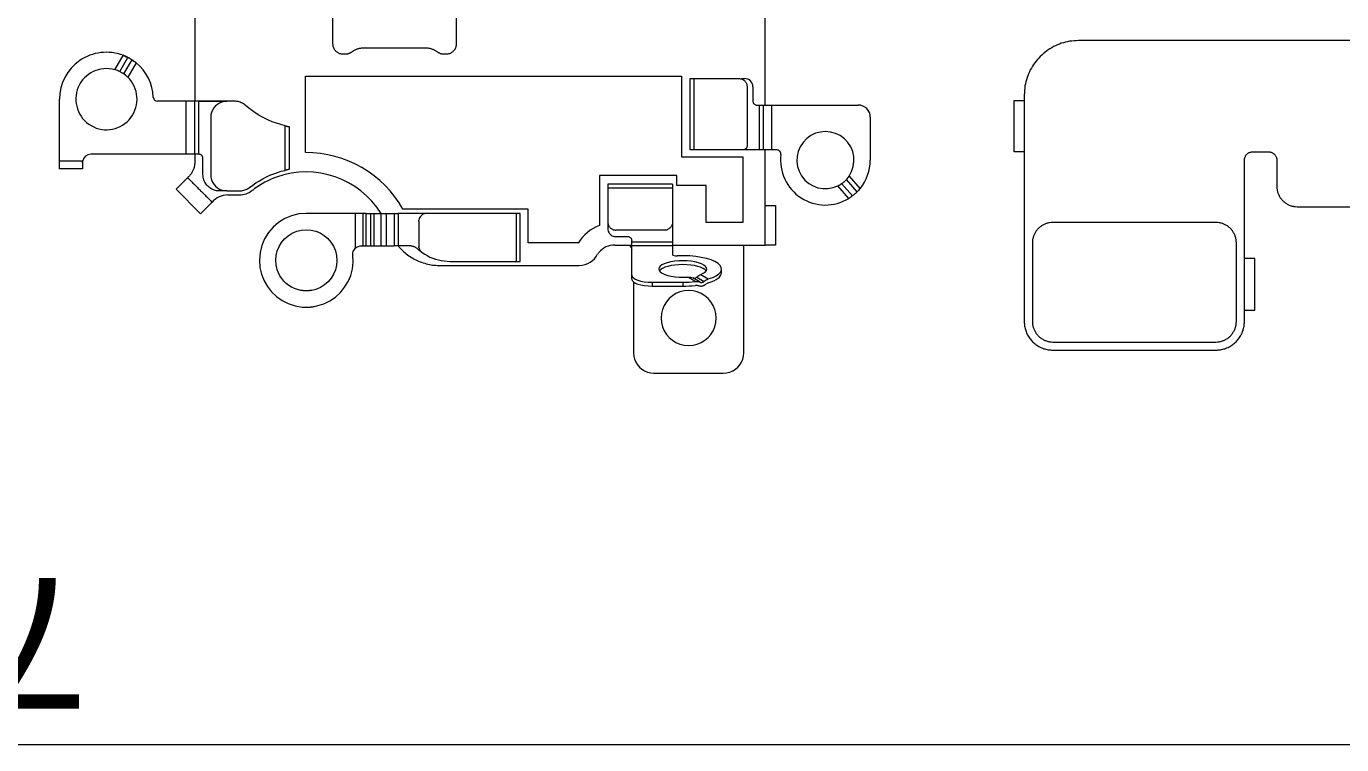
# Model space of a CAD drawing. Header units: millimetres. Extents: x 1863 to 2194, y 977 to 1295.
# Drawn here: x 2050.38 to 2082.63, y 982.2 to 999.82 of the extents above; entities that cross this region are included whole.
import ezdxf

# ---------------------------------------------------------------- set-up
doc = ezdxf.new("R2010")
doc.units = ezdxf.units.MM
doc.layers.add('05 Tray 實際版框', color=220, linetype='Continuous', lineweight=25)
doc.layers.add('2', color=7, linetype='Continuous', true_color=0xffffff)
doc.layers.get('0').off()
doc.styles.get("Standard").update_dxf_attribs({"font": 'txt', "bigfont": 'gbcbig.shx'})

# ---------------------------------------------------------------- blocks, each defined once
blk = doc.blocks.new('A$C1B9535D9')
at = {"layer": '2', "color": 35, "linetype": 'Continuous', "lineweight": 18}
for p, q in [((78.235, 37.725), (76.973, 37.725)), ((76.973, 37.725), (76.973, 37.475)), ((78.235, 37.475), (78.235, 37.725)), ((73.093, 31.825), (73.093, 32.075)), ((74.355, 32.075), (74.355, 31.825)), ((74.355, 31.825), (73.093, 31.825)), ((73.509, 28.301), (74.559, 28.301)), ((73.209, 25.681), (73.209, 28.001)), ((74.951, 27.78), (75.26, 28.049)), ((75.336, 27.979), (75.033, 27.715)), ((75.135, 27.599), (75.438, 27.862)), ((75.496, 27.776), (75.188, 27.508)), ((73.209, 25.881), (74.309, 25.881)), ((74.309, 26.01), (74.309, 25.196)), ((75.674, 25.977), (76.641, 25.977)), ((75.674, 25.726), (75.674, 25.977)), ((76.641, 25.977), (76.641, 25.728)), ((73.198, 25.476), (73.204, 25.49)), ((73.204, 25.49), (73.208, 25.506)), ((73.208, 25.506), (73.209, 25.522)), ((73.209, 25.581), (73.209, 25.681)), ((74.309, 25.681), (73.209, 25.681)), ((74.309, 25.581), (73.209, 25.581)), ((72.759, 25.422), (73.109, 25.422)), ((73.109, 25.422), (73.125, 25.423)), ((73.125, 25.423), (73.141, 25.427)), ((73.141, 25.427), (73.155, 25.433)), ((73.155, 25.433), (73.168, 25.441)), ((73.168, 25.441), (73.18, 25.451)), ((73.18, 25.451), (73.19, 25.463)), ((73.19, 25.463), (73.198, 25.476)), ((79.281, 25.197), (76.64, 25.197)), ((79.362, 25.191), (79.281, 25.197)), ((79.439, 25.172), (79.362, 25.191)), ((79.511, 25.142), (79.439, 25.172)), ((79.577, 25.101), (79.511, 25.142)), ((79.635, 25.051), (79.577, 25.101)), ((79.685, 24.993), (79.635, 25.051)), ((79.726, 24.927), (79.685, 24.993)), ((79.756, 24.855), (79.726, 24.927)), ((79.775, 24.778), (79.756, 24.855)), ((77.322, 24.654), (77.228, 24.654)), ((78.322, 24.513), (78.218, 24.487)), ((78.431, 24.522), (78.322, 24.513)), ((78.541, 24.513), (78.431, 24.522)), ((78.645, 24.487), (78.541, 24.513)), ((79.782, 24.697), (79.775, 24.778)), ((79.782, 22.998), (79.782, 24.697)), ((77.363, 24.143), (77.473, 24.329)), ((77.425, 24.046), (77.532, 24.227)), ((77.887, 24.245), (77.832, 24.157)), ((77.954, 24.324), (77.887, 24.245)), ((78.033, 24.392), (77.954, 24.324)), ((78.121, 24.446), (78.033, 24.392)), ((78.218, 24.487), (78.121, 24.446)), ((78.742, 24.446), (78.645, 24.487)), ((78.83, 24.392), (78.742, 24.446)), ((78.908, 24.324), (78.83, 24.392)), ((78.976, 24.245), (78.908, 24.324)), ((79.031, 24.157), (78.976, 24.245)), ((74.309, 23.886), (72.559, 23.886)), ((74.309, 23.985), (74.309, 23.886)), ((77.535, 24.012), (77.425, 23.826)), ((77.551, 24.13), (77.444, 23.949)), ((77.766, 23.956), (77.757, 23.846)), ((77.791, 24.06), (77.766, 23.956)), ((77.832, 24.157), (77.791, 24.06)), ((79.072, 24.06), (79.031, 24.157)), ((79.097, 23.956), (79.072, 24.06)), ((79.106, 23.846), (79.097, 23.956)), ((77.553, 23.704), (77.647, 23.704)), ((77.553, 22.954), (77.553, 23.704)), ((77.647, 22.954), (77.647, 23.704)), ((77.757, 23.846), (77.766, 23.737)), ((77.766, 23.737), (77.791, 23.633)), ((77.791, 23.633), (77.832, 23.537)), ((79.031, 23.537), (79.072, 23.633)), ((79.072, 23.633), (79.097, 23.737)), ((79.097, 23.737), (79.106, 23.846)), ((75.144, 23.454), (76.873, 23.454)), ((75.144, 23.454), (75.144, 21.864)), ((75.244, 23.454), (75.244, 21.864)), ((76.563, 22.454), (76.563, 23.454)), ((76.657, 23.454), (76.657, 22.454)), ((77.832, 23.537), (77.887, 23.448)), ((77.887, 23.448), (77.954, 23.37)), ((77.954, 23.37), (78.033, 23.303)), ((78.033, 23.303), (78.121, 23.248)), ((78.121, 23.248), (78.218, 23.207)), ((78.645, 23.207), (78.742, 23.248)), ((78.742, 23.248), (78.83, 23.303)), ((78.83, 23.303), (78.908, 23.37)), ((78.908, 23.37), (78.976, 23.448)), ((78.976, 23.448), (79.031, 23.537)), ((77.553, 22.954), (77.647, 22.954)), ((78.218, 23.207), (78.322, 23.181)), ((78.322, 23.181), (78.431, 23.173)), ((78.431, 23.173), (78.541, 23.181)), ((78.541, 23.181), (78.645, 23.207)), ((79.756, 22.839), (79.775, 22.917)), ((79.775, 22.917), (79.782, 22.998)), ((79.511, 22.553), (79.577, 22.593)), ((79.577, 22.593), (79.635, 22.644)), ((79.635, 22.644), (79.685, 22.702)), ((79.685, 22.702), (79.726, 22.768)), ((79.726, 22.768), (79.756, 22.839)), ((76.433, 22.355), (76.435, 22.371)), ((76.433, 22.064), (76.433, 22.355)), ((76.435, 22.371), (76.439, 22.386)), ((76.439, 22.386), (76.445, 22.401)), ((76.445, 22.401), (76.453, 22.414)), ((76.453, 22.414), (76.463, 22.425)), ((76.463, 22.425), (76.475, 22.435)), ((76.475, 22.435), (76.488, 22.443)), ((76.488, 22.443), (76.502, 22.449)), ((76.502, 22.449), (76.518, 22.453)), ((76.518, 22.453), (76.531, 22.454)), ((77.476, 22.454), (76.531, 22.454)), ((76.64, 22.395), (76.668, 22.414)), ((76.668, 22.414), (76.696, 22.431)), ((76.696, 22.431), (76.724, 22.446)), ((76.724, 22.446), (76.743, 22.454)), ((77.545, 22.497), (79.281, 22.497)), ((79.281, 22.497), (79.362, 22.503)), ((79.362, 22.503), (79.439, 22.522)), ((79.439, 22.522), (79.511, 22.553)), ((76.375, 21.923), (76.395, 21.946)), ((76.395, 21.946), (76.411, 21.972)), ((76.411, 21.972), (76.423, 22.001)), ((76.423, 22.001), (76.431, 22.032)), ((76.431, 22.032), (76.433, 22.064)), ((75.144, 21.864), (75.244, 21.864)), ((76.074, 21.864), (76.234, 21.864)), ((76.234, 21.864), (76.266, 21.867)), ((76.266, 21.867), (76.297, 21.874)), ((76.297, 21.874), (76.326, 21.887)), ((76.326, 21.887), (76.352, 21.903)), ((76.352, 21.903), (76.375, 21.923)), ((77.04, 19.719), (75.864, 19.719)), ((77.04, 18.001), (77.04, 19.719)), ((75.864, 19.618), (75.864, 17.397)), ((75.864, 19.618), (77.04, 19.618)), ((77.005, 17.711), (77.02, 17.783)), ((77.02, 17.783), (77.031, 17.855)), ((77.031, 17.855), (77.038, 17.927)), ((77.038, 17.927), (77.04, 18.001)), ((76.865, 17.376), (76.901, 17.44)), ((76.901, 17.44), (76.934, 17.506)), ((76.934, 17.506), (76.961, 17.573)), ((76.961, 17.573), (76.985, 17.641)), ((76.985, 17.641), (77.005, 17.711)), ((75.867, 17.398), (75.874, 17.366)), ((75.874, 17.366), (75.887, 17.338)), ((75.887, 17.338), (75.903, 17.311)), ((75.923, 17.288), (75.903, 17.311)), ((75.946, 17.268), (75.923, 17.288)), ((75.946, 17.268), (75.972, 17.252)), ((75.972, 17.252), (76.001, 17.24)), ((76.001, 17.24), (76.032, 17.233)), ((76.064, 17.23), (76.032, 17.233)), ((76.064, 17.23), (76.661, 17.23)), ((76.661, 17.23), (76.681, 17.231)), ((76.669, 17.09), (76.673, 17.105)), ((76.673, 17.105), (76.678, 17.119)), ((76.678, 17.119), (76.684, 17.133)), ((76.7, 17.234), (76.681, 17.231)), ((76.684, 17.133), (76.691, 17.146)), ((76.691, 17.146), (76.699, 17.159)), ((76.699, 17.159), (76.708, 17.171)), ((76.7, 17.234), (76.718, 17.238)), ((76.708, 17.171), (76.718, 17.182)), ((76.718, 17.238), (76.736, 17.245)), ((76.718, 17.182), (76.729, 17.195)), ((76.729, 17.195), (76.741, 17.208)), ((76.754, 17.252), (76.736, 17.245)), ((76.741, 17.208), (76.752, 17.22)), ((76.752, 17.22), (76.763, 17.234)), ((76.754, 17.252), (76.77, 17.262)), ((76.763, 17.234), (76.774, 17.247)), ((76.786, 17.273), (76.77, 17.262)), ((76.774, 17.247), (76.785, 17.26)), ((76.785, 17.26), (76.795, 17.274)), ((76.8, 17.286), (76.786, 17.273)), ((76.795, 17.274), (76.806, 17.287)), ((76.8, 17.286), (76.815, 17.301)), ((76.806, 17.287), (76.816, 17.301)), ((76.816, 17.301), (76.826, 17.315)), ((76.826, 17.315), (76.865, 17.376)), ((76.664, 17.061), (76.666, 17.075)), ((76.664, 17.045), (76.664, 17.061)), ((76.664, 17.045), (76.664, 16.629)), ((76.666, 17.075), (76.669, 17.09)), ((75.864, 16.729), (76.664, 16.729)), ((75.864, 15.944), (75.864, 16.729)), ((75.864, 16.629), (76.664, 16.629)), ((76.664, 15.944), (76.664, 16.629)), ((75.864, 16.429), (76.664, 16.429)), ((76.664, 16.309), (75.864, 16.309)), ((75.864, 16.129), (76.664, 16.129)), ((75.864, 16.049), (76.664, 16.049)), ((76.664, 15.944), (75.864, 15.944)), ((75.864, 15.944), (75.864, 14.473)), ((76.664, 15.864), (75.864, 15.864)), ((76.664, 15.791), (76.664, 15.944)), ((76.714, 15.684), (75.864, 15.684)), ((76.674, 15.752), (76.664, 15.791)), ((76.686, 15.723), (76.674, 15.752)), ((76.702, 15.697), (76.686, 15.723)), ((76.722, 15.674), (76.702, 15.697)), ((76.746, 15.654), (76.722, 15.674)), ((76.772, 15.638), (76.746, 15.654)), ((76.801, 15.625), (76.772, 15.638)), ((76.832, 15.618), (76.801, 15.625)), ((76.864, 15.615), (76.832, 15.618)), ((76.879, 15.615), (76.877, 15.615)), ((76.882, 15.615), (76.879, 15.615)), ((76.884, 15.616), (76.882, 15.615)), ((76.886, 15.616), (76.884, 15.616)), ((77.058, 15.622), (76.886, 15.616)), ((77.225, 15.604), (77.058, 15.622)), ((77.386, 15.562), (77.225, 15.604)), ((77.537, 15.498), (77.386, 15.562)), ((77.677, 15.413), (77.537, 15.498)), ((76.668, 15.139), (76.781, 15.186)), ((76.781, 15.186), (76.899, 15.215)), ((76.899, 15.215), (77.018, 15.223)), ((77.018, 15.223), (77.134, 15.214)), ((77.134, 15.214), (77.247, 15.186)), ((77.247, 15.186), (77.353, 15.142)), ((77.804, 15.309), (77.677, 15.413)), ((77.915, 15.188), (77.804, 15.309)), ((78.009, 15.051), (77.915, 15.188)), ((76.345, 14.812), (76.405, 14.911)), ((76.405, 14.911), (76.479, 14.999)), ((76.479, 14.999), (76.567, 15.076)), ((76.567, 15.076), (76.668, 15.139)), ((77.353, 15.142), (77.451, 15.082)), ((77.451, 15.082), (77.54, 15.008)), ((77.54, 15.008), (77.617, 14.92)), ((77.617, 14.92), (77.679, 14.819)), ((78.082, 14.9), (78.009, 15.051)), ((78.134, 14.735), (78.082, 14.9)), ((76.264, 14.477), (76.274, 14.594)), ((76.274, 14.594), (76.301, 14.706)), ((76.301, 14.706), (76.345, 14.812)), ((77.679, 14.819), (77.727, 14.707)), ((77.727, 14.707), (77.736, 14.675)), ((77.736, 14.675), (77.745, 14.642)), ((77.745, 14.642), (77.751, 14.611)), ((77.751, 14.611), (77.757, 14.581)), ((77.757, 14.581), (77.759, 14.568)), ((77.759, 14.568), (77.759, 14.555)), ((77.759, 14.555), (77.761, 14.54)), ((77.763, 14.519), (77.763, 14.511)), ((78.141, 14.702), (78.134, 14.735)), ((78.147, 14.67), (78.141, 14.702)), ((78.15, 14.654), (78.147, 14.67)), ((78.152, 14.638), (78.15, 14.654)), ((78.154, 14.624), (78.152, 14.638)), ((78.156, 14.61), (78.154, 14.624)), ((78.158, 14.597), (78.156, 14.61)), ((78.159, 14.582), (78.158, 14.597)), ((78.16, 14.575), (78.159, 14.582)), ((78.16, 14.568), (78.16, 14.575)), ((78.16, 14.561), (78.16, 14.568)), ((78.163, 14.525), (78.162, 14.539)), ((78.163, 14.511), (78.163, 14.525)), ((75.864, 14.473), (75.879, 14.287)), ((75.879, 14.287), (75.923, 14.11)), ((76.273, 14.359), (76.264, 14.477)), ((76.301, 14.24), (76.273, 14.359)), ((76.348, 14.128), (76.301, 14.24)), ((77.733, 14.261), (77.706, 14.185)), ((77.752, 14.341), (77.733, 14.261)), ((77.757, 14.375), (77.752, 14.341)), ((77.763, 14.511), (77.763, 14.504)), ((77.763, 14.504), (77.763, 14.439)), ((77.763, 14.439), (77.763, 14.424)), ((78.077, 14.033), (78.131, 14.197)), ((78.131, 14.197), (78.16, 14.37)), ((78.16, 14.386), (78.162, 14.403)), ((78.16, 14.37), (78.16, 14.386)), ((78.162, 14.403), (78.163, 14.42)), ((78.164, 14.497), (78.163, 14.511)), ((78.163, 14.436), (78.164, 14.468)), ((78.163, 14.42), (78.163, 14.436)), ((78.164, 14.468), (78.164, 14.497)), ((73.716, 13.953), (73.688, 13.846)), ((74.809, 13.953), (73.716, 13.953)), ((74.833, 13.859), (74.809, 13.953)), ((75.923, 14.11), (75.992, 13.945)), ((75.992, 13.945), (76.086, 13.794)), ((76.411, 14.027), (76.348, 14.128)), ((76.488, 13.939), (76.411, 14.027)), ((76.576, 13.864), (76.488, 13.939)), ((77.463, 13.873), (77.396, 13.828)), ((77.524, 13.924), (77.463, 13.873)), ((77.58, 13.981), (77.524, 13.924)), ((77.629, 14.044), (77.58, 13.981)), ((77.671, 14.112), (77.629, 14.044)), ((77.706, 14.185), (77.671, 14.112)), ((77.904, 13.746), (78.001, 13.882)), ((78.001, 13.882), (78.077, 14.033)), ((73.617, 13.636), (73.574, 13.534)), ((73.655, 13.74), (73.617, 13.636)), ((73.688, 13.846), (73.655, 13.74)), ((74.862, 13.765), (74.833, 13.859)), ((74.894, 13.674), (74.862, 13.765)), ((74.931, 13.583), (74.894, 13.674)), ((74.971, 13.495), (74.931, 13.583)), ((76.086, 13.794), (76.201, 13.66)), ((76.201, 13.66), (76.335, 13.545)), ((76.335, 13.545), (76.485, 13.452)), ((76.675, 13.805), (76.576, 13.864)), ((76.781, 13.76), (76.675, 13.805)), ((76.894, 13.733), (76.781, 13.76)), ((77.01, 13.723), (76.894, 13.733)), ((77.129, 13.732), (77.01, 13.723)), ((77.248, 13.76), (77.129, 13.732)), ((77.324, 13.79), (77.248, 13.76)), ((77.396, 13.828), (77.324, 13.79)), ((77.659, 13.521), (77.79, 13.624)), ((77.79, 13.624), (77.904, 13.746)), ((73.414, 13.243), (73.352, 13.152)), ((73.472, 13.338), (73.414, 13.243)), ((73.525, 13.435), (73.472, 13.338)), ((73.574, 13.534), (73.525, 13.435)), ((75.015, 13.408), (74.971, 13.495)), ((75.063, 13.323), (75.015, 13.408)), ((75.114, 13.24), (75.063, 13.323)), ((75.169, 13.16), (75.114, 13.24)), ((76.485, 13.452), (76.65, 13.382)), ((76.65, 13.382), (76.827, 13.339)), ((76.827, 13.339), (77.014, 13.324)), ((77.014, 13.324), (77.189, 13.337)), ((77.189, 13.337), (77.356, 13.376)), ((77.356, 13.376), (77.514, 13.438)), ((77.514, 13.438), (77.659, 13.521)), ((73.164, 12.907), (73.151, 12.881)), ((73.179, 12.932), (73.164, 12.907)), ((73.195, 12.955), (73.179, 12.932)), ((73.213, 12.978), (73.195, 12.955)), ((73.285, 13.063), (73.213, 12.978)), ((73.352, 13.152), (73.285, 13.063)), ((75.228, 13.081), (75.169, 13.16)), ((75.244, 13.06), (75.228, 13.081)), ((75.258, 13.037), (75.244, 13.06)), ((75.27, 13.014), (75.258, 13.037)), ((75.281, 12.99), (75.27, 13.014)), ((75.291, 12.965), (75.281, 12.99)), ((75.299, 12.94), (75.291, 12.965)), ((75.305, 12.914), (75.299, 12.94)), ((75.309, 12.888), (75.305, 12.914)), ((73.115, 12.743), (73.114, 12.715)), ((73.114, 12.715), (73.114, 10.823)), ((73.119, 12.772), (73.115, 12.743)), ((73.124, 12.8), (73.119, 12.772)), ((73.131, 12.828), (73.124, 12.8)), ((73.14, 12.855), (73.131, 12.828)), ((73.151, 12.881), (73.14, 12.855)), ((75.312, 12.862), (75.309, 12.888)), ((75.313, 12.835), (75.312, 12.862)), ((75.313, 12.529), (75.313, 12.835)), ((73.114, 12.529), (73.12, 12.464)), ((73.12, 12.464), (73.135, 12.403)), ((73.135, 12.403), (73.159, 12.346)), ((73.159, 12.346), (73.191, 12.293)), ((73.191, 12.293), (73.231, 12.247)), ((75.195, 12.247), (75.235, 12.293)), ((75.235, 12.293), (75.267, 12.346)), ((75.267, 12.346), (75.292, 12.403)), ((75.292, 12.403), (75.307, 12.464)), ((75.307, 12.464), (75.313, 12.529)), ((73.231, 12.247), (73.278, 12.207)), ((73.278, 12.207), (73.33, 12.174)), ((73.33, 12.174), (73.388, 12.15)), ((73.388, 12.15), (73.449, 12.135)), ((73.449, 12.135), (73.514, 12.13)), ((73.514, 12.13), (74.912, 12.13)), ((74.912, 12.13), (74.977, 12.135)), ((74.977, 12.135), (75.039, 12.15)), ((75.039, 12.15), (75.096, 12.174)), ((75.096, 12.174), (75.148, 12.207)), ((75.148, 12.207), (75.195, 12.247)), ((75.589, 12.164), (75.872, 11.882)), ((73.114, 11.83), (74.414, 11.83)), ((73.114, 11.73), (74.414, 11.73)), ((74.414, 11.83), (74.414, 11.73)), ((74.414, 11.73), (74.414, 9.189)), ((75.872, 11.882), (75.272, 11.281)), ((74.414, 11.53), (73.114, 11.53)), ((75.272, 11.281), (74.989, 11.564)), ((72.389, 9.899), (72.042, 10.1)), ((72.098, 10.196), (72.445, 9.996)), ((72.173, 10.3), (72.526, 10.096)), ((72.343, 9.779), (71.99, 9.983)), ((74.574, 8.424), (74.574, 8.993)), ((74.614, 8.989), (74.774, 8.989)), ((74.774, 8.989), (74.774, 8.424)), ((74.774, 8.424), (73.064, 8.424))]:
    blk.add_line(p, q, dxfattribs=at)
for centre, radius, start, end in [((73.509, 28.001), 0.3, 90, 180), ((74.559, 27.201), 1.1, 50.433, 90), ((74.559, 27.201), 0.7, 55.9245, 26.0755), ((74.559, 27.201), 1.1, 262.8192, 31.567), ((74.409, 26.01), 0.1, 82.8192, 180), ((72.76, 25.221), 0.201, 90.194, 179.982), ((77.14, 22.034), 0.5, 180, 230.809), ((77.143, 22.034), 1.052, 200.5818, 238.3396), ((76.642, 21.167), 0.499, 0.0054, 64.3946), ((77.087, 14.474), 2.713, 119.1647, 180.4985), ((77.013, 14.474), 2.164, 122.0654, 199.8179), ((77.004, 14.468), 2.154, 199.7398, 216.1555), ((74.913, 12.835), 0.499, 0.0264, 37.9748), ((75.923, 12.55), 0.51, 180.2623, 229.2057), ((73.064, 9.574), 1.15, 92.2924, 140.8418), ((73.014, 10.823), 0.1, 272.293, 0), ((73.064, 9.574), 0.75, 164.1255, 135.8745), ((73.064, 9.574), 1.15, 159.1582, 270), ((74.614, 9.189), 0.2, 180, 258.4516)]:
    blk.add_arc(centre, radius, start, end, dxfattribs=at)
for centre, major_axis, start_param, end_param in [((77.228, 23.704), (0, -0.95), 2.288276, 4.855737), ((77.322, 23.704), (0, -0.95), 2.288276, 3.141597), ((77.228, 23.704), (0, -0.59), 2.409829, 8.062146), ((77.322, 23.704), (0, -0.59), 3.376639, 6.048154), ((77.228, 23.704), (0, -0.95), 1.570796, 1.900514), ((77.322, 23.704), (0, -0.95), 1.570796, 1.900514), ((76.873, 23.554), (0, 0.1), 3.141593, 4.855737), ((77.382, 22.954), (0, -0.5), 0, 1.570796), ((77.476, 22.954), (0, 0.5), 3.141593, 4.712389)]:
    blk.add_ellipse(centre, major_axis=major_axis, ratio=0.34202, start_param=start_param, end_param=end_param, dxfattribs=at)
for points, degree in [([(75.702, 38.767), (75.702, 113.546)], 1), ([(71.627, 56.393), (71.627, 33.403)], 1), ([(75.695, 38.685), (75.697, 38.712), (75.699, 38.74), (75.702, 38.767)], 3), ([(75.497, 38.363), (75.516, 38.38), (75.536, 38.396), (75.555, 38.413)], 3), ([(75.555, 38.413), (75.572, 38.432), (75.588, 38.452), (75.605, 38.471)], 3), ([(75.605, 38.471), (75.619, 38.493), (75.632, 38.515), (75.646, 38.537)], 3), ([(75.646, 38.537), (75.656, 38.561), (75.666, 38.585), (75.676, 38.609)], 3), ([(75.676, 38.609), (75.682, 38.634), (75.689, 38.66), (75.695, 38.685)], 3), ([(74.355, 38.067), (74.356, 38.078), (74.356, 38.089), (74.357, 38.1)], 3), ([(74.355, 37.675), (74.355, 38.067)], 1), ([(74.357, 38.1), (74.36, 38.11), (74.362, 38.12), (74.365, 38.13)], 3), ([(74.365, 38.13), (74.369, 38.14), (74.373, 38.149), (74.377, 38.159)], 3), ([(74.377, 38.159), (74.382, 38.167), (74.388, 38.176), (74.393, 38.185)], 3), ([(74.393, 38.185), (74.4, 38.193), (74.407, 38.2), (74.413, 38.208)], 3), ([(74.413, 38.208), (74.421, 38.215), (74.429, 38.221), (74.437, 38.228)], 3), ([(74.437, 38.228), (74.445, 38.233), (74.454, 38.239), (74.463, 38.244)], 3), ([(74.463, 38.244), (74.472, 38.248), (74.482, 38.252), (74.491, 38.256)], 3), ([(74.491, 38.256), (74.502, 38.259), (74.512, 38.261), (74.522, 38.264)], 3), ([(74.522, 38.264), (74.533, 38.265), (74.544, 38.266), (74.555, 38.266)], 3), ([(74.555, 38.266), (75.202, 38.266)], 1), ([(75.202, 38.266), (75.229, 38.269), (75.256, 38.271), (75.283, 38.273)], 3), ([(75.283, 38.273), (75.308, 38.279), (75.334, 38.286), (75.36, 38.292)], 3), ([(75.36, 38.292), (75.384, 38.302), (75.408, 38.312), (75.431, 38.322)], 3), ([(75.431, 38.322), (75.453, 38.336), (75.475, 38.349), (75.497, 38.363)], 3), ([(74.357, 37.644), (74.356, 37.655), (74.355, 37.665), (74.355, 37.675)], 3), ([(74.364, 37.615), (74.362, 37.625), (74.359, 37.635), (74.357, 37.644)], 3), ([(74.375, 37.588), (74.371, 37.597), (74.367, 37.606), (74.364, 37.615)], 3), ([(74.389, 37.562), (74.384, 37.571), (74.38, 37.579), (74.375, 37.588)], 3), ([(74.407, 37.54), (74.401, 37.547), (74.395, 37.555), (74.389, 37.562)], 3), ([(74.429, 37.52), (74.421, 37.526), (74.414, 37.533), (74.407, 37.54)], 3), ([(74.453, 37.503), (74.445, 37.508), (74.437, 37.514), (74.429, 37.52)], 3), ([(74.479, 37.49), (74.47, 37.494), (74.461, 37.498), (74.453, 37.503)], 3), ([(74.507, 37.48), (74.498, 37.484), (74.488, 37.487), (74.479, 37.49)], 3), ([(74.538, 37.476), (74.528, 37.477), (74.517, 37.479), (74.507, 37.48)], 3), ([(74.557, 37.475), (74.538, 37.476)], 1), ([(78.518, 37.475), (74.557, 37.475)], 1), ([(78.631, 37.466), (78.593, 37.469), (78.556, 37.472), (78.518, 37.475)], 3), ([(78.739, 37.439), (78.703, 37.448), (78.667, 37.457), (78.631, 37.466)], 3), ([(78.839, 37.397), (78.806, 37.411), (78.772, 37.425), (78.739, 37.439)], 3), ([(76.232, 37.129), (76.215, 37.109), (76.199, 37.09), (76.182, 37.071)], 3), ([(76.29, 37.179), (76.271, 37.162), (76.251, 37.145), (76.232, 37.129)], 3), ([(76.356, 37.219), (76.334, 37.206), (76.312, 37.192), (76.29, 37.179)], 3), ([(76.427, 37.25), (76.404, 37.24), (76.38, 37.23), (76.356, 37.219)], 3), ([(76.504, 37.269), (76.479, 37.262), (76.453, 37.256), (76.427, 37.25)], 3), ([(76.585, 37.275), (76.558, 37.273), (76.531, 37.271), (76.504, 37.269)], 3), ([(78.518, 37.275), (76.585, 37.275)], 1), ([(78.599, 37.269), (78.572, 37.271), (78.545, 37.273), (78.518, 37.275)], 3), ([(78.676, 37.25), (78.65, 37.256), (78.625, 37.262), (78.599, 37.269)], 3), ([(78.748, 37.219), (78.724, 37.23), (78.7, 37.24), (78.676, 37.25)], 3), ([(78.813, 37.179), (78.791, 37.192), (78.769, 37.206), (78.748, 37.219)], 3), ([(78.871, 37.129), (78.852, 37.145), (78.833, 37.162), (78.813, 37.179)], 3), ([(78.931, 37.34), (78.901, 37.359), (78.87, 37.378), (78.839, 37.397)], 3), ([(78.921, 37.071), (78.905, 37.09), (78.888, 37.109), (78.871, 37.129)], 3), ([(79.013, 37.27), (78.986, 37.293), (78.958, 37.316), (78.931, 37.34)], 3), ([(79.083, 37.188), (79.059, 37.215), (79.036, 37.243), (79.013, 37.27)], 3), ([(79.14, 37.096), (79.121, 37.127), (79.102, 37.158), (79.083, 37.188)], 3), ([(79.182, 36.996), (79.168, 37.029), (79.154, 37.063), (79.14, 37.096)], 3), ([(76.092, 36.857), (76.09, 36.83), (76.088, 36.803), (76.085, 36.776)], 3), ([(76.085, 36.776), (76.085, 32.776)], 1), ([(76.111, 36.934), (76.105, 36.908), (76.098, 36.883), (76.092, 36.857)], 3), ([(76.141, 37.005), (76.131, 36.981), (76.121, 36.958), (76.111, 36.934)], 3), ([(76.182, 37.071), (76.168, 37.049), (76.155, 37.027), (76.141, 37.005)], 3), ([(78.962, 37.005), (78.948, 37.027), (78.935, 37.049), (78.921, 37.071)], 3), ([(78.992, 36.934), (78.982, 36.958), (78.972, 36.981), (78.962, 37.005)], 3), ([(79.011, 36.857), (79.005, 36.883), (78.999, 36.908), (78.992, 36.934)], 3), ([(79.018, 36.776), (79.016, 36.803), (79.014, 36.83), (79.011, 36.857)], 3), ([(79.018, 32.776), (79.018, 36.776)], 1), ([(79.209, 36.888), (79.2, 36.924), (79.191, 36.96), (79.182, 36.996)], 3), ([(79.218, 36.775), (79.215, 36.812), (79.212, 36.85), (79.209, 36.888)], 3), ([(79.218, 32.774), (79.218, 36.775)], 1), ([(71.627, 33.403), (71.633, 33.332), (71.639, 33.26), (71.644, 33.188)], 3), ([(71.644, 33.188), (71.661, 33.12), (71.678, 33.052), (71.695, 32.984)], 3), ([(71.695, 32.984), (71.722, 32.92), (71.749, 32.857), (71.775, 32.793)], 3), ([(71.775, 32.793), (71.811, 32.735), (71.847, 32.677), (71.884, 32.619)], 3), ([(71.884, 32.619), (71.928, 32.567), (71.972, 32.516), (72.016, 32.464)], 3), ([(76.085, 32.776), (76.088, 32.749), (76.09, 32.722), (76.092, 32.695)], 3), ([(76.092, 32.695), (76.098, 32.669), (76.105, 32.643), (76.111, 32.617)], 3), ([(76.111, 32.617), (76.121, 32.593), (76.131, 32.569), (76.141, 32.546)], 3), ([(78.962, 32.546), (78.972, 32.569), (78.982, 32.593), (78.992, 32.617)], 3), ([(78.992, 32.617), (78.999, 32.643), (79.005, 32.669), (79.011, 32.695)], 3), ([(79.011, 32.695), (79.014, 32.722), (79.016, 32.749), (79.018, 32.776)], 3), ([(79.182, 32.554), (79.191, 32.589), (79.2, 32.625), (79.209, 32.661)], 3), ([(79.209, 32.661), (79.212, 32.699), (79.215, 32.737), (79.218, 32.774)], 3), ([(72.016, 32.464), (72.068, 32.42), (72.12, 32.376), (72.171, 32.331)], 3), ([(72.171, 32.331), (72.229, 32.295), (72.287, 32.259), (72.345, 32.223)], 3), ([(76.141, 32.546), (76.155, 32.524), (76.168, 32.502), (76.182, 32.48)], 3), ([(76.182, 32.48), (76.199, 32.46), (76.215, 32.441), (76.232, 32.422)], 3), ([(76.232, 32.422), (76.251, 32.405), (76.271, 32.388), (76.29, 32.371)], 3), ([(76.29, 32.371), (76.312, 32.358), (76.334, 32.344), (76.356, 32.331)], 3), ([(76.356, 32.331), (76.38, 32.321), (76.404, 32.311), (76.427, 32.3)], 3), ([(76.427, 32.3), (76.453, 32.294), (76.479, 32.288), (76.504, 32.281)], 3), ([(76.504, 32.281), (76.531, 32.279), (76.558, 32.277), (76.585, 32.275)], 3), ([(76.585, 32.275), (78.518, 32.275)], 1), ([(78.518, 32.275), (78.545, 32.277), (78.572, 32.279), (78.599, 32.281)], 3), ([(78.599, 32.281), (78.625, 32.288), (78.65, 32.294), (78.676, 32.3)], 3), ([(78.676, 32.3), (78.7, 32.311), (78.724, 32.321), (78.748, 32.331)], 3), ([(78.748, 32.331), (78.769, 32.344), (78.791, 32.358), (78.813, 32.371)], 3), ([(78.813, 32.371), (78.833, 32.388), (78.852, 32.405), (78.871, 32.422)], 3), ([(78.871, 32.422), (78.888, 32.441), (78.905, 32.46), (78.921, 32.48)], 3), ([(78.921, 32.48), (78.935, 32.502), (78.948, 32.524), (78.962, 32.546)], 3), ([(78.931, 32.21), (78.958, 32.234), (78.986, 32.257), (79.013, 32.28)], 3), ([(79.013, 32.28), (79.036, 32.307), (79.059, 32.335), (79.083, 32.362)], 3), ([(79.083, 32.362), (79.102, 32.392), (79.121, 32.423), (79.14, 32.453)], 3), ([(79.14, 32.453), (79.154, 32.487), (79.168, 32.52), (79.182, 32.554)], 3), ([(72.345, 32.223), (72.409, 32.197), (72.472, 32.17), (72.536, 32.143)], 3), ([(72.536, 32.143), (72.604, 32.126), (72.672, 32.109), (72.741, 32.093)], 3), ([(72.741, 32.093), (72.812, 32.087), (72.884, 32.081), (72.956, 32.075)], 3), ([(72.956, 32.075), (78.518, 32.075)], 1), ([(78.518, 32.075), (78.556, 32.078), (78.593, 32.081), (78.631, 32.084)], 3), ([(78.631, 32.084), (78.667, 32.093), (78.703, 32.102), (78.739, 32.111)], 3), ([(78.739, 32.111), (78.772, 32.125), (78.806, 32.139), (78.839, 32.153)], 3), ([(78.839, 32.153), (78.87, 32.172), (78.901, 32.191), (78.931, 32.21)], 3), ([(73.209, 25.726), (59.475, 25.726)], 1), ([(73.209, 25.522), (73.209, 25.581)], 1), ([(76.64, 25.726), (74.309, 25.726)], 1), ([(76.64, 23.454), (76.64, 25.726)], 1), ([(72.559, 25.143), (72.559, 25.222)], 1), ([(72.569, 25.143), (72.573, 25.153), (72.578, 25.162), (72.582, 25.172)], 3), ([(72.582, 25.172), (72.587, 25.181), (72.592, 25.19), (72.598, 25.198)], 3), ([(72.598, 25.198), (72.604, 25.206), (72.611, 25.214), (72.618, 25.222)], 3), ([(72.618, 25.222), (72.626, 25.228), (72.633, 25.235), (72.641, 25.241)], 3), ([(72.641, 25.241), (72.65, 25.247), (72.659, 25.252), (72.667, 25.258)], 3), ([(72.667, 25.258), (72.677, 25.262), (72.686, 25.266), (72.696, 25.27)], 3), ([(72.696, 25.27), (72.706, 25.272), (72.717, 25.275), (72.727, 25.277)], 3), ([(72.727, 25.277), (72.738, 25.278), (72.748, 25.279), (72.759, 25.28)], 3), ([(72.759, 25.28), (74.209, 25.28)], 1), ([(74.209, 25.28), (74.215, 25.28), (74.22, 25.279), (74.225, 25.279)], 3), ([(74.225, 25.279), (74.23, 25.277), (74.236, 25.276), (74.241, 25.275)], 3), ([(74.241, 25.275), (74.245, 25.273), (74.25, 25.271), (74.255, 25.269)], 3), ([(74.255, 25.269), (74.259, 25.266), (74.264, 25.263), (74.268, 25.261)], 3), ([(74.268, 25.261), (74.272, 25.257), (74.276, 25.254), (74.28, 25.251)], 3), ([(74.28, 25.251), (74.283, 25.247), (74.286, 25.243), (74.29, 25.239)], 3), ([(74.29, 25.239), (74.292, 25.235), (74.295, 25.23), (74.298, 25.226)], 3), ([(74.298, 25.226), (74.3, 25.221), (74.302, 25.216), (74.304, 25.212)], 3), ([(74.304, 25.212), (74.305, 25.207), (74.306, 25.202), (74.308, 25.196)], 3), ([(74.308, 25.196), (74.308, 25.191), (74.309, 25.186), (74.309, 25.18)], 3), ([(74.309, 25.18), (74.309, 23.985)], 1), ([(74.476, 23.676), (74.476, 25.176)], 1), ([(74.476, 25.176), (76.091, 25.176)], 1), ([(76.091, 25.176), (76.091, 24.275)], 1), ([(72.559, 25.08), (72.56, 25.091), (72.561, 25.102), (72.562, 25.113)], 3), ([(72.559, 23.985), (72.559, 25.08)], 1), ([(72.562, 25.113), (72.564, 25.123), (72.567, 25.133), (72.569, 25.143)], 3), ([(75.184, 24.275), (75.184, 23.554)], 1), ([(76.091, 24.275), (75.184, 24.275)], 1), ([(72.559, 23.886), (72.559, 23.985)], 1), ([(74.309, 23.985), (72.559, 23.985)], 1), ([(72.504, 23.676), (74.476, 23.676)], 1), ([(72.504, 14.451), (72.504, 23.676)], 1), ([(75.184, 23.554), (74.934, 23.554)], 1), ([(74.934, 23.554), (74.934, 21.664)], 1), ([(76.137, 23.444), (76.147, 23.44), (76.157, 23.436), (76.166, 23.432)], 3), ([(76.166, 23.432), (76.175, 23.427), (76.184, 23.421), (76.192, 23.416)], 3), ([(76.216, 23.396), (76.208, 23.403), (76.2, 23.409), (76.192, 23.416)], 3), ([(76.216, 23.396), (76.222, 23.388), (76.229, 23.38), (76.236, 23.372)], 3), ([(76.236, 23.372), (76.241, 23.364), (76.246, 23.355), (76.252, 23.346)], 3), ([(76.252, 23.346), (76.256, 23.337), (76.26, 23.327), (76.264, 23.317)], 3), ([(76.271, 23.287), (76.269, 23.297), (76.266, 23.307), (76.264, 23.317)], 3), ([(76.271, 23.287), (76.272, 23.276), (76.273, 23.265), (76.274, 23.254)], 3), ([(76.274, 23.254), (76.274, 22.064)], 1), ([(76.64, 22.034), (76.64, 22.454)], 1), ([(76.216, 21.923), (76.222, 21.931), (76.229, 21.938), (76.236, 21.946)], 3), ([(76.252, 21.972), (76.246, 21.964), (76.241, 21.955), (76.236, 21.946)], 3), ([(76.264, 22.001), (76.26, 21.991), (76.256, 21.982), (76.252, 21.972)], 3), ([(76.264, 22.001), (76.266, 22.011), (76.269, 22.022), (76.271, 22.032)], 3), ([(76.271, 22.032), (76.272, 22.043), (76.273, 22.053), (76.274, 22.064)], 3), ([(74.934, 21.664), (76.158, 21.664)], 1), ([(75.244, 21.864), (76.074, 21.864)], 1), ([(76.107, 21.867), (76.117, 21.869), (76.127, 21.872), (76.137, 21.874)], 3), ([(76.137, 21.874), (76.147, 21.879), (76.157, 21.883), (76.166, 21.887)], 3), ([(76.192, 21.903), (76.184, 21.897), (76.175, 21.892), (76.166, 21.887)], 3), ([(76.216, 21.923), (76.208, 21.916), (76.2, 21.909), (76.192, 21.903)], 3), ([(76.59, 21.139), (76.59, 19.913)], 1), ([(77.141, 17.734), (77.141, 21.167)], 1), ([(75.765, 19.913), (75.765, 16.844)], 1), ([(76.59, 19.913), (75.765, 19.913)], 1), ([(75.864, 19.719), (75.864, 19.618)], 1), ([(71.704, 18.158), (66.995, 18.158)], 1), ([(71.744, 18.155), (71.731, 18.156), (71.717, 18.157), (71.704, 18.158)], 3), ([(71.783, 18.145), (71.77, 18.148), (71.757, 18.152), (71.744, 18.155)], 3), ([(71.819, 18.13), (71.807, 18.135), (71.795, 18.14), (71.783, 18.145)], 3), ([(71.851, 18.11), (71.84, 18.117), (71.83, 18.124), (71.819, 18.13)], 3), ([(71.88, 18.085), (71.871, 18.094), (71.861, 18.102), (71.851, 18.11)], 3), ([(71.905, 18.056), (71.897, 18.066), (71.889, 18.076), (71.88, 18.085)], 3), ([(71.926, 18.024), (71.919, 18.035), (71.912, 18.046), (71.905, 18.056)], 3), ([(71.941, 17.988), (71.936, 18), (71.931, 18.012), (71.926, 18.024)], 3), ([(71.929, 17.729), (71.931, 17.734), (71.933, 17.739), (71.935, 17.744)], 3), ([(71.935, 17.744), (71.937, 17.749), (71.939, 17.753), (71.941, 17.758)], 3), ([(71.95, 17.95), (71.947, 17.963), (71.944, 17.975), (71.941, 17.988)], 3), ([(71.941, 17.758), (71.942, 17.764), (71.944, 17.769), (71.945, 17.774)], 3), ([(71.945, 17.774), (71.947, 17.779), (71.948, 17.784), (71.949, 17.789)], 3), ([(71.949, 17.789), (71.95, 17.795), (71.951, 17.8), (71.951, 17.805)], 3), ([(71.954, 17.91), (71.952, 17.923), (71.951, 17.936), (71.95, 17.95)], 3), ([(71.951, 17.805), (71.952, 17.81), (71.952, 17.816), (71.953, 17.821)], 3), ([(71.953, 17.821), (71.953, 17.826), (71.953, 17.832), (71.954, 17.837)], 3), ([(71.954, 17.837), (71.954, 17.91)], 1), ([(71.804, 17.388), (71.804, 17.399), (71.804, 17.41), (71.805, 17.42)], 3), ([(71.805, 17.42), (71.806, 17.431), (71.807, 17.442), (71.808, 17.452)], 3), ([(71.808, 17.452), (71.81, 17.463), (71.811, 17.474), (71.813, 17.484)], 3), ([(71.813, 17.484), (71.815, 17.495), (71.818, 17.505), (71.82, 17.515)], 3), ([(71.82, 17.515), (71.823, 17.526), (71.826, 17.536), (71.829, 17.546)], 3), ([(71.829, 17.546), (71.833, 17.556), (71.837, 17.566), (71.841, 17.576)], 3), ([(71.841, 17.576), (71.845, 17.586), (71.849, 17.596), (71.854, 17.605)], 3), ([(71.854, 17.605), (71.859, 17.615), (71.863, 17.624), (71.868, 17.634)], 3), ([(71.868, 17.634), (71.874, 17.643), (71.88, 17.652), (71.885, 17.661)], 3), ([(71.885, 17.661), (71.891, 17.67), (71.897, 17.679), (71.904, 17.688)], 3), ([(71.904, 17.688), (71.907, 17.692), (71.91, 17.697), (71.913, 17.701)], 3), ([(71.913, 17.701), (71.916, 17.706), (71.918, 17.71), (71.921, 17.715)], 3), ([(71.921, 17.715), (71.924, 17.719), (71.926, 17.724), (71.929, 17.729)], 3), ([(77.101, 17.414), (77.111, 17.466), (77.121, 17.519), (77.13, 17.571)], 3), ([(77.13, 17.571), (77.134, 17.625), (77.137, 17.68), (77.141, 17.734)], 3), ([(71.804, 15.89), (71.804, 17.388)], 1), ([(75.864, 17.397), (75.864, 16.729)], 1), ([(76.904, 16.986), (76.932, 17.031), (76.959, 17.075), (76.987, 17.12)], 3), ([(76.987, 17.12), (77.008, 17.168), (77.03, 17.215), (77.052, 17.263)], 3), ([(77.052, 17.263), (77.068, 17.313), (77.085, 17.364), (77.101, 17.414)], 3), ([(76.694, 16.753), (76.731, 16.79), (76.769, 16.827), (76.806, 16.863)], 3), ([(76.806, 16.863), (76.839, 16.904), (76.871, 16.945), (76.904, 16.986)], 3), ([(76.664, 16.73), (76.674, 16.737), (76.684, 16.745), (76.694, 16.753)], 3), ([(71.805, 15.858), (71.804, 15.868), (71.804, 15.879), (71.804, 15.89)], 3), ([(71.808, 15.825), (71.807, 15.836), (71.806, 15.847), (71.805, 15.858)], 3), ([(71.813, 15.793), (71.811, 15.804), (71.81, 15.815), (71.808, 15.825)], 3), ([(71.82, 15.762), (71.818, 15.773), (71.815, 15.783), (71.813, 15.793)], 3), ([(71.829, 15.731), (71.826, 15.742), (71.823, 15.752), (71.82, 15.762)], 3), ([(71.841, 15.701), (71.837, 15.711), (71.833, 15.721), (71.829, 15.731)], 3), ([(71.854, 15.672), (71.849, 15.682), (71.845, 15.692), (71.841, 15.701)], 3), ([(71.868, 15.643), (71.863, 15.653), (71.859, 15.662), (71.854, 15.672)], 3), ([(71.885, 15.616), (71.88, 15.625), (71.874, 15.634), (71.868, 15.643)], 3), ([(71.904, 15.589), (71.897, 15.598), (71.891, 15.607), (71.885, 15.616)], 3), ([(71.913, 15.576), (71.91, 15.58), (71.907, 15.585), (71.904, 15.589)], 3), ([(71.921, 15.562), (71.918, 15.567), (71.916, 15.571), (71.913, 15.576)], 3), ([(71.929, 15.548), (71.926, 15.553), (71.924, 15.557), (71.921, 15.562)], 3), ([(71.935, 15.533), (71.933, 15.538), (71.931, 15.543), (71.929, 15.548)], 3), ([(71.941, 15.518), (71.939, 15.523), (71.937, 15.528), (71.935, 15.533)], 3), ([(71.945, 15.503), (71.944, 15.508), (71.942, 15.513), (71.941, 15.518)], 3), ([(71.949, 15.488), (71.948, 15.493), (71.947, 15.498), (71.945, 15.503)], 3), ([(71.951, 15.472), (71.951, 15.477), (71.95, 15.482), (71.949, 15.488)], 3), ([(71.819, 15.147), (71.83, 15.153), (71.84, 15.16), (71.851, 15.167)], 3), ([(71.851, 15.167), (71.861, 15.175), (71.871, 15.184), (71.88, 15.192)], 3), ([(71.88, 15.192), (71.889, 15.202), (71.897, 15.211), (71.905, 15.221)], 3), ([(71.905, 15.221), (71.912, 15.232), (71.919, 15.243), (71.926, 15.254)], 3), ([(71.926, 15.254), (71.931, 15.266), (71.936, 15.278), (71.941, 15.289)], 3), ([(71.941, 15.289), (71.944, 15.302), (71.947, 15.315), (71.95, 15.328)], 3), ([(71.95, 15.328), (71.951, 15.342), (71.952, 15.355), (71.954, 15.369)], 3), ([(71.953, 15.456), (71.952, 15.461), (71.952, 15.466), (71.951, 15.472)], 3), ([(71.954, 15.44), (71.953, 15.445), (71.953, 15.451), (71.953, 15.456)], 3), ([(71.954, 15.369), (71.954, 15.44)], 1), ([(68.028, 15.119), (71.704, 15.119)], 1), ([(71.704, 15.119), (71.717, 15.12), (71.731, 15.121), (71.744, 15.122)], 3), ([(71.744, 15.122), (71.757, 15.125), (71.77, 15.129), (71.783, 15.132)], 3), ([(71.783, 15.132), (71.795, 15.137), (71.807, 15.142), (71.819, 15.147)], 3), ([(74.374, 14.451), (72.504, 14.451)], 1), ([(73.721, 13.973), (73.722, 13.976), (73.723, 13.979), (73.724, 13.982)], 3), ([(73.724, 13.982), (73.724, 13.985), (73.725, 13.989), (73.726, 13.992)], 3), ([(73.726, 13.992), (73.726, 13.994), (73.726, 13.997), (73.727, 14)], 3), ([(73.732, 14.024), (73.733, 14.026), (73.733, 14.028), (73.733, 14.03)], 3), ([(73.733, 14.03), (73.734, 14.032), (73.734, 14.034), (73.735, 14.037)], 3), ([(73.735, 14.037), (73.735, 14.038), (73.736, 14.04), (73.736, 14.041)], 3), ([(73.737, 14.053), (74.788, 14.053)], 1), ([(73.737, 14.049), (73.737, 14.05), (73.737, 14.052), (73.737, 14.053)], 3), ([(74.788, 14.053), (74.788, 14.053), (74.789, 14.052), (74.789, 14.051)], 3), ([(74.789, 14.051), (74.789, 14.049), (74.789, 14.047), (74.79, 14.045)], 3), ([(74.79, 14.045), (74.79, 14.044), (74.79, 14.043), (74.79, 14.041)], 3), ([(74.79, 14.041), (74.791, 14.04), (74.791, 14.038), (74.791, 14.037)], 3), ([(74.799, 14), (74.8, 13.997), (74.801, 13.994), (74.801, 13.992)], 3), ([(74.801, 13.992), (74.802, 13.988), (74.803, 13.985), (74.803, 13.982)], 3), ([(74.803, 13.982), (74.804, 13.979), (74.804, 13.976), (74.804, 13.973)], 3), ([(74.804, 13.973), (74.805, 13.97), (74.806, 13.967), (74.807, 13.963)], 3), ([(74.807, 13.963), (74.808, 13.96), (74.808, 13.957), (74.809, 13.953)], 3), ([(75.307, 13.142), (75.293, 13.161), (75.279, 13.179), (75.265, 13.197)], 3), ([(75.412, 12.548), (75.412, 12.835)], 1), ([(73.114, 11.83), (73.114, 12.529)], 1), ([(75.308, 12.276), (75.302, 12.256), (75.297, 12.235), (75.292, 12.215)], 3), ([(75.313, 12.341), (75.311, 12.319), (75.309, 12.298), (75.308, 12.276)], 3), ([(75.313, 12.529), (75.313, 12.341)], 1), ([(74.482, 11.936), (74.477, 11.934), (74.473, 11.932), (74.468, 11.93)], 3), ([(74.497, 11.94), (74.492, 11.938), (74.487, 11.937), (74.482, 11.936)], 3), ([(74.513, 11.941), (74.508, 11.941), (74.503, 11.94), (74.497, 11.94)], 3), ([(74.912, 11.941), (74.513, 11.941)], 1), ([(74.977, 11.946), (74.955, 11.944), (74.934, 11.943), (74.912, 11.941)], 3), ([(75.039, 11.961), (75.018, 11.956), (74.998, 11.951), (74.977, 11.946)], 3), ([(74.989, 11.564), (75.589, 12.164)], 1), ([(75.096, 11.986), (75.077, 11.978), (75.058, 11.969), (75.039, 11.961)], 3), ([(75.149, 12.018), (75.131, 12.007), (75.114, 11.996), (75.096, 11.986)], 3), ([(75.195, 12.058), (75.18, 12.045), (75.164, 12.031), (75.149, 12.018)], 3), ([(75.235, 12.105), (75.222, 12.089), (75.209, 12.074), (75.195, 12.058)], 3), ([(75.268, 12.157), (75.257, 12.14), (75.246, 12.122), (75.235, 12.105)], 3), ([(75.292, 12.215), (75.284, 12.195), (75.276, 12.176), (75.268, 12.157)], 3), ([(70.133, 11.741), (73.114, 11.741)], 1), ([(74.416, 11.857), (74.415, 11.852), (74.415, 11.847), (74.414, 11.841)], 3), ([(74.414, 11.841), (74.414, 11.83)], 1), ([(74.414, 11.741), (74.605, 11.741)], 1), ([(74.419, 11.873), (74.418, 11.868), (74.417, 11.862), (74.416, 11.857)], 3), ([(74.425, 11.887), (74.423, 11.882), (74.421, 11.877), (74.419, 11.873)], 3), ([(74.434, 11.9), (74.431, 11.896), (74.428, 11.891), (74.425, 11.887)], 3), ([(74.443, 11.912), (74.44, 11.908), (74.437, 11.904), (74.434, 11.9)], 3), ([(74.455, 11.922), (74.451, 11.918), (74.447, 11.915), (74.443, 11.912)], 3), ([(74.468, 11.93), (74.464, 11.927), (74.459, 11.924), (74.455, 11.922)], 3), ([(74.605, 11.741), (74.618, 11.74), (74.631, 11.74), (74.645, 11.739)], 3), ([(74.645, 11.739), (74.658, 11.738), (74.671, 11.736), (74.684, 11.734)], 3), ([(74.684, 11.734), (74.697, 11.732), (74.71, 11.729), (74.722, 11.727)], 3), ([(74.722, 11.727), (74.735, 11.723), (74.748, 11.72), (74.76, 11.716)], 3), ([(74.76, 11.716), (74.772, 11.712), (74.784, 11.707), (74.797, 11.703)], 3), ([(74.797, 11.703), (74.809, 11.697), (74.82, 11.692), (74.832, 11.686)], 3), ([(74.832, 11.686), (74.844, 11.68), (74.855, 11.674), (74.866, 11.667)], 3), ([(74.866, 11.667), (74.877, 11.66), (74.888, 11.653), (74.899, 11.645)], 3), ([(74.899, 11.645), (74.909, 11.637), (74.92, 11.629), (74.93, 11.621)], 3), ([(74.93, 11.621), (74.94, 11.612), (74.949, 11.603), (74.959, 11.594)], 3), ([(74.959, 11.594), (74.989, 11.564)], 1)]:
    blk.add_open_spline(points, degree=degree, dxfattribs=at)
for points, knots in [([(75.033, 27.715), (75.022, 27.726), (75.009, 27.737), (74.981, 27.759), (74.966, 27.77), (74.951, 27.78)], [0, 0, 0, 0, 0.5, 0.5, 1, 1, 1, 1]), ([(75.26, 28.049), (75.274, 28.037), (75.287, 28.025), (75.313, 28.002), (75.325, 27.99), (75.336, 27.979)], [0, 0, 0, 0, 0.5, 0.5, 1, 1, 1, 1]), ([(75.336, 27.979), (75.345, 27.971), (75.353, 27.962), (75.371, 27.943), (75.38, 27.932), (75.398, 27.912), (75.407, 27.902), (75.423, 27.881), (75.431, 27.871), (75.438, 27.862)], [0, 0, 0, 0, 0.25, 0.25, 0.5, 0.5, 0.75, 0.75, 1, 1, 1, 1]), ([(75.438, 27.862), (75.447, 27.85), (75.457, 27.836), (75.477, 27.807), (75.487, 27.792), (75.496, 27.776)], [0, 0, 0, 0, 0.5, 0.5, 1, 1, 1, 1]), ([(75.135, 27.599), (75.128, 27.608), (75.121, 27.618), (75.105, 27.639), (75.096, 27.65), (75.078, 27.67), (75.069, 27.68), (75.051, 27.699), (75.042, 27.707), (75.033, 27.715)], [0, 0, 0, 0, 0.25, 0.25, 0.5, 0.5, 0.75, 0.75, 1, 1, 1, 1]), ([(75.188, 27.508), (75.18, 27.525), (75.171, 27.541), (75.153, 27.571), (75.144, 27.586), (75.135, 27.599)], [0, 0, 0, 0, 0.5, 0.5, 1, 1, 1, 1]), ([(77.532, 24.227), (77.518, 24.243), (77.505, 24.26), (77.486, 24.294), (77.478, 24.312), (77.473, 24.329)], [0, 0, 0, 0, 0.5, 0.5, 1, 1, 1, 1]), ([(77.551, 24.13), (77.555, 24.138), (77.557, 24.146), (77.558, 24.162), (77.558, 24.171), (77.555, 24.188), (77.552, 24.196), (77.544, 24.212), (77.538, 24.22), (77.532, 24.227)], [0, 0, 0, 0, 0.25, 0.25, 0.5, 0.5, 0.75, 0.75, 1, 1, 1, 1]), ([(77.567, 24.329), (77.57, 24.319), (77.574, 24.308), (77.587, 24.288), (77.594, 24.278), (77.603, 24.269)], [0, 0, 0, 0, 0.5, 0.5, 1, 1, 1, 1]), ([(77.603, 24.269), (77.615, 24.256), (77.625, 24.242), (77.637, 24.219), (77.641, 24.211), (77.647, 24.195), (77.649, 24.187), (77.652, 24.171), (77.653, 24.163), (77.654, 24.147), (77.653, 24.13), (77.65, 24.115), (77.646, 24.099), (77.643, 24.091), (77.639, 24.084)], [0, 0, 0, 0, 0.25, 0.25, 0.375, 0.375, 0.5, 0.5, 0.625, 0.625, 0.75, 0.875, 0.875, 1, 1, 1, 1]), ([(77.425, 24.046), (77.41, 24.062), (77.398, 24.079), (77.377, 24.112), (77.369, 24.128), (77.363, 24.143)], [0, 0, 0, 0, 0.5, 0.5, 1, 1, 1, 1]), ([(77.425, 23.826), (77.424, 23.849), (77.424, 23.87), (77.431, 23.912), (77.436, 23.932), (77.444, 23.949)], [0, 0, 0, 0, 0.5, 0.5, 1, 1, 1, 1]), ([(77.444, 23.949), (77.448, 23.957), (77.45, 23.965), (77.452, 23.982), (77.451, 23.991), (77.448, 24.008), (77.445, 24.016), (77.437, 24.032), (77.431, 24.039), (77.425, 24.046)], [0, 0, 0, 0, 0.25, 0.25, 0.5, 0.5, 0.75, 0.75, 1, 1, 1, 1]), ([(77.535, 24.012), (77.533, 24.033), (77.533, 24.054), (77.538, 24.094), (77.543, 24.113), (77.551, 24.13)], [0, 0, 0, 0, 0.5, 0.5, 1, 1, 1, 1]), ([(77.639, 24.084), (77.635, 24.073), (77.631, 24.062), (77.628, 24.037), (77.628, 24.025), (77.629, 24.012)], [0, 0, 0, 0, 0.5, 0.5, 1, 1, 1, 1]), ([(76.097, 23.454), (76.099, 23.454), (76.1, 23.453), (76.103, 23.453), (76.105, 23.452), (76.117, 23.449), (76.127, 23.447), (76.137, 23.444)], [0, 0, 0, 0, 0.114741, 0.114741, 0.23021, 0.23021, 1, 1, 1, 1]), ([(76.858, 21.619), (76.856, 21.62), (76.854, 21.622), (76.85, 21.625), (76.848, 21.627), (76.839, 21.634), (76.832, 21.64), (76.824, 21.646)], [0, 0, 0, 0, 0.172519, 0.172519, 0.354152, 0.354152, 1, 1, 1, 1]), ([(76.877, 15.615), (76.876, 15.615), (76.875, 15.615), (76.873, 15.615), (76.872, 15.615), (76.869, 15.615), (76.866, 15.615), (76.864, 15.615)], [0, 0, 0, 0, 0.250018, 0.250018, 0.500043, 0.500043, 1, 1, 1, 1]), ([(77.761, 14.54), (77.761, 14.538), (77.761, 14.536), (77.762, 14.533), (77.762, 14.531), (77.762, 14.526), (77.763, 14.523), (77.763, 14.519)], [0, 0, 0, 0, 0.250003, 0.250003, 0.500007, 0.500007, 1, 1, 1, 1]), ([(78.162, 14.539), (78.162, 14.541), (78.162, 14.543), (78.162, 14.547), (78.162, 14.548), (78.161, 14.554), (78.161, 14.557), (78.16, 14.561)], [0, 0, 0, 0, 0.250013, 0.250013, 0.500025, 0.500025, 1, 1, 1, 1]), ([(77.763, 14.424), (77.762, 14.42), (77.762, 14.416), (77.761, 14.407), (77.761, 14.403), (77.759, 14.391), (77.758, 14.383), (77.757, 14.375)], [0, 0, 0, 0, 0.250001, 0.250001, 0.500002, 0.500002, 1, 1, 1, 1]), ([(73.716, 13.953), (73.717, 13.957), (73.718, 13.96), (73.72, 13.967), (73.72, 13.97), (73.721, 13.973)], [0, 0, 0, 0, 0.5, 0.5, 1, 1, 1, 1]), ([(73.727, 14), (73.727, 14.003), (73.728, 14.006), (73.729, 14.011), (73.73, 14.014), (73.731, 14.019), (73.732, 14.022), (73.732, 14.024)], [0, 0, 0, 0, 0.333333, 0.333333, 0.666667, 0.666667, 1, 1, 1, 1]), ([(73.736, 14.041), (73.736, 14.043), (73.736, 14.044), (73.737, 14.046), (73.737, 14.048), (73.737, 14.049)], [0, 0, 0, 0, 0.5, 0.5, 1, 1, 1, 1]), ([(74.791, 14.037), (74.792, 14.034), (74.792, 14.032), (74.793, 14.028), (74.794, 14.026), (74.794, 14.024)], [0, 0, 0, 0, 0.5, 0.5, 1, 1, 1, 1]), ([(74.794, 14.024), (74.795, 14.022), (74.795, 14.019), (74.796, 14.014), (74.797, 14.011), (74.798, 14.006), (74.799, 14.003), (74.799, 14)], [0, 0, 0, 0, 0.333333, 0.333333, 0.666667, 0.666667, 1, 1, 1, 1]), ([(71.99, 9.983), (71.998, 10.004), (72.006, 10.024), (72.024, 10.064), (72.033, 10.082), (72.042, 10.1)], [0, 0, 0, 0, 0.5, 0.5, 1, 1, 1, 1]), ([(72.019, 10.054), (72.015, 10.043), (72.01, 10.032), (72, 10.008), (71.994, 9.996), (71.99, 9.983)], [0, 0, 0, 0, 0.5, 0.5, 1, 1, 1, 1]), ([(72.126, 10.239), (72.117, 10.225), (72.107, 10.211), (72.093, 10.189), (72.088, 10.181), (72.078, 10.165), (72.068, 10.149), (72.059, 10.133), (72.05, 10.116), (72.046, 10.108), (72.038, 10.092), (72.034, 10.084), (72.026, 10.069), (72.023, 10.061), (72.019, 10.054)], [0, 0, 0, 0, 0.25, 0.25, 0.375, 0.375, 0.5, 0.625, 0.625, 0.75, 0.75, 0.875, 0.875, 1, 1, 1, 1]), ([(72.042, 10.1), (72.046, 10.107), (72.05, 10.115), (72.059, 10.132), (72.064, 10.14), (72.073, 10.157), (72.078, 10.166), (72.088, 10.182), (72.093, 10.189), (72.098, 10.196)], [0, 0, 0, 0, 0.25, 0.25, 0.5, 0.5, 0.75, 0.75, 1, 1, 1, 1]), ([(72.098, 10.196), (72.108, 10.213), (72.12, 10.23), (72.145, 10.265), (72.158, 10.282), (72.173, 10.3)], [0, 0, 0, 0, 0.5, 0.5, 1, 1, 1, 1]), ([(72.173, 10.3), (72.164, 10.289), (72.156, 10.279), (72.14, 10.258), (72.133, 10.248), (72.126, 10.239)], [0, 0, 0, 0, 0.5, 0.5, 1, 1, 1, 1]), ([(72.526, 10.096), (72.51, 10.08), (72.496, 10.063), (72.468, 10.029), (72.456, 10.012), (72.445, 9.996)], [0, 0, 0, 0, 0.5, 0.5, 1, 1, 1, 1]), ([(72.389, 9.899), (72.38, 9.882), (72.372, 9.863), (72.356, 9.822), (72.349, 9.801), (72.343, 9.779)], [0, 0, 0, 0, 0.5, 0.5, 1, 1, 1, 1]), ([(72.445, 9.996), (72.44, 9.989), (72.435, 9.982), (72.425, 9.966), (72.42, 9.957), (72.41, 9.94), (72.405, 9.932), (72.397, 9.915), (72.392, 9.907), (72.389, 9.899)], [0, 0, 0, 0, 0.25, 0.25, 0.5, 0.5, 0.75, 0.75, 1, 1, 1, 1]), ([(74.614, 8.989), (74.608, 8.989), (74.601, 8.989), (74.588, 8.99), (74.581, 8.991), (74.574, 8.993)], [0, 0, 0, 0, 0.5, 0.5, 1, 1, 1, 1]), ([(74.59, 8.99), (74.592, 8.99), (74.593, 8.99), (74.602, 8.989), (74.608, 8.989), (74.614, 8.989)], [0, 0, 0, 0, 0.181954, 0.181954, 1, 1, 1, 1])]:
    blk.add_open_spline(points, degree=3, knots=knots, dxfattribs=at)

msp = doc.modelspace()

# ---------------------------------------------------------------- linework, layer by layer
at = {"layer": '05 Tray 實際版框', "lineweight": 0, "ltscale": 0.2}
msp.add_lwpolyline([(2177.895, 982.203), (2003.716, 982.203)], dxfattribs=at)

# ---------------------------------------------------------------- block references
at = {"linetype": 'Continuous', "rotation": 270}
msp.add_blockref('A$C1B9535D9', (2042.769, 1071.094), dxfattribs=at)

# ---------------------------------------------------------------- texts
at = {"layer": '05 Tray 實際版框', "lineweight": 0, "ltscale": 0.2, "insert": (2051.897, 983.087), "char_height": 3.20376, "width": 13.38695, "attachment_point": 1, "rotation": 180}
msp.add_mtext('{\\fArial|b0|i0|c0|p0;7.5MM}', dxfattribs=at)

doc.saveas('drawing.dxf')
